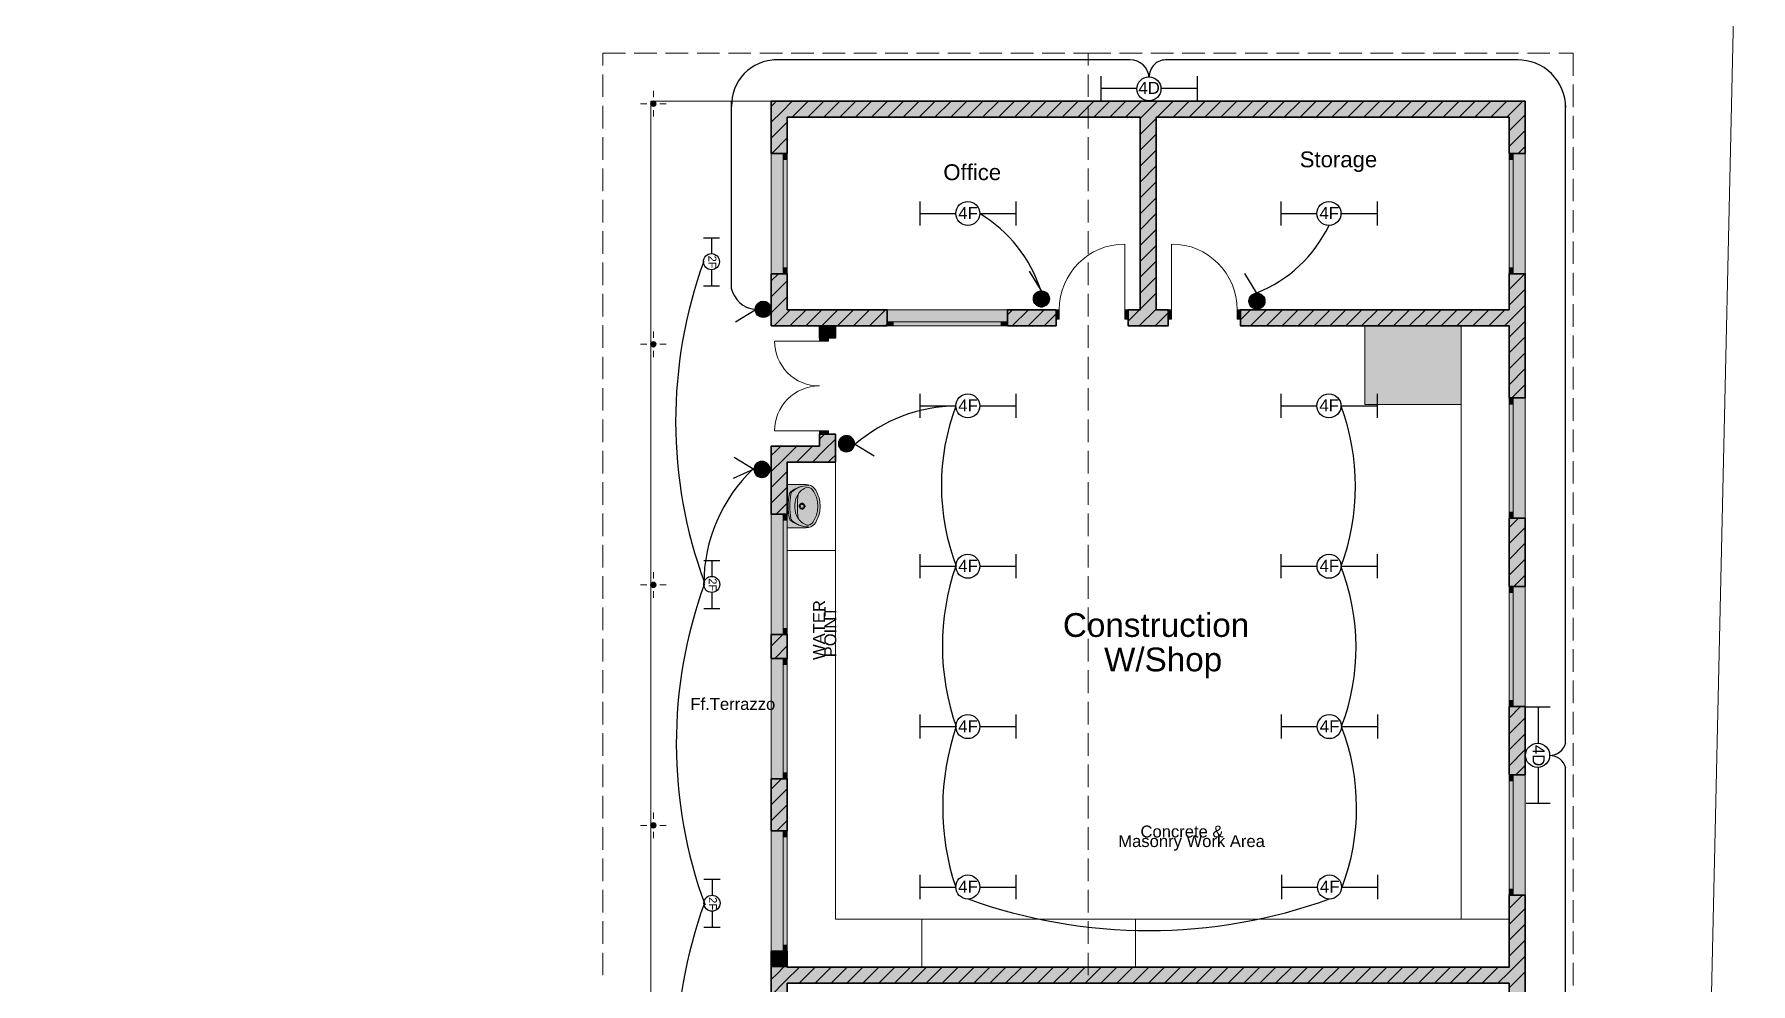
# Model space of a CAD drawing. Header units: millimetres. Extents: x -434067 to 834715, y -524312 to 693139.
# Drawn here: x 222497 to 243894, y 100326 to 112165 of the extents above; entities that cross this region are included whole.
import ezdxf

# ---------------------------------------------------------------- set-up
doc = ezdxf.new("R2010")
doc.units = ezdxf.units.MM
doc.layers.get('0').update_dxf_attribs({"color": 120})
for name, color, linetype in [('Labels', 7, 'Continuous'), ('lights', 1, 'Continuous'), ('PDF_2D Drafting - General', 7, 'Continuous')]:
    doc.layers.add(name, color=color, linetype=linetype)
for name, color, linetype, true_color in [('PDF_Interior$-$Furniture$', 7, 'Continuous', 0x6a6a6a), ('PDF_Shell - Roof', 7, 'Continuous', 0xbf8080), ('PDF_Structural - Bearing', 7, 'Continuous', 0xffffff)]:
    doc.layers.add(name, color=color, linetype=linetype, true_color=true_color)
doc.styles.add('PDF Arial-BoldMT', font='arial.ttf')
doc.styles.add('PDF ArialMT', font='arial.ttf')
doc.styles.get("Standard").update_dxf_attribs({"font": 'arial.ttf'})

# ---------------------------------------------------------------- blocks, each defined once
blk = doc.blocks.new('4feet')
at = {"layer": 'lights'}
for p, q in [((-599, 151), (-599, -149)), ((-599, 1), (-149, 1)), ((151, 1), (601, 1)), ((601, 151), (601, -149))]:
    blk.add_line(p, q, dxfattribs=at)
blk.add_circle((1, 1), 150, dxfattribs=at)
at = {"layer": 'lights', "insert": (-118, 81), "char_height": 150, "attachment_point": 1}
blk.add_mtext_dynamic_manual_height_columns('4F', width=300, gutter_width=12.5, heights=[0], dxfattribs=at)
blk = doc.blocks.new('2feet')
at = {"layer": 'lights'}
for p, q in [((-295, 102), (-295, -98)), ((-295, 2), (-100, 2)), ((100, 2), (305, 2)), ((305, 102), (305, -98))]:
    blk.add_line(p, q, dxfattribs=at)
blk.add_circle((0, 2), 100, dxfattribs=at)
at = {"layer": 'lights', "insert": (-76, 63), "char_height": 100, "attachment_point": 1}
blk.add_mtext_dynamic_manual_height_columns('2F', width=100, gutter_width=12.5, heights=[0], dxfattribs=at)
blk = doc.blocks.new('4security')
at = {"layer": 'lights'}
for p, q in [((-601, 157), (-601, -143)), ((-601, 7), (-150, 7)), ((150, 7), (600, 7)), ((600, 157), (600, -143))]:
    blk.add_line(p, q, dxfattribs=at)
blk.add_circle((0, 0), 150, dxfattribs=at)
at = {"layer": 'lights', "insert": (-131, 87), "char_height": 150, "attachment_point": 1}
blk.add_mtext_dynamic_manual_height_columns('4D', width=150, gutter_width=12.5, heights=[0], dxfattribs=at)
blk = doc.blocks.new('4sec')
at = {"layer": 'lights'}
blk.add_blockref('4security', (8, -3), dxfattribs=at)
blk = doc.blocks.new('1G1W')
h = blk.add_hatch()
h.set_pattern_fill('ANGLE', color=256)
h.set_pattern_definition([(0, (-2135.7975, -2014.7485), (0, 6.985), [5.08, -1.905]), (90, (-2135.7975, -2014.7485), (-6.985, 4e-16), [5.08, -1.905])])
h.paths.add_polyline_path([(100, 0, 1), (-100, 0, 1)])
blk.add_line((-154, 344), (-4, 100))
blk.add_circle((0, 0), 100)
blk = doc.blocks.new('IG2W')
h = blk.add_hatch()
h.set_pattern_fill('ANGLE', color=256)
h.set_pattern_definition([(0, (-684743.957, -701055.27), (0, 6.985), [5.08, -1.905]), (90, (-684743.957, -701055.27), (-6.985, 4e-16), [5.08, -1.905])])
h.paths.add_polyline_path([(-100, 0, 1), (100, 0, 1)])
for p, q in [((-154, 344), (-4, 100)), ((-4, 100), (114, 359))]:
    blk.add_line(p, q)
blk.add_circle((0, 0), 100)

msp = doc.modelspace()

# ---------------------------------------------------------------- hatches: boundary and pattern name
at = {"layer": 'PDF_Interior$-$Furniture$', "true_color": 0xffffff, "transparency": 33554559}
msp.add_hatch(color=7, dxfattribs=at).paths.add_polyline_path([(232112, 106550), (231884, 106550), (231884, 106010), (232112, 106010), (232128, 106011), (232144, 106013), (232160, 106017), (232175, 106023), (232189, 106030), (232202, 106039), (232215, 106050), (232225, 106062), (232238, 106079), (232249, 106098), (232257, 106117), (232266, 106137), (232272, 106156), (232279, 106177), (232284, 106198), (232288, 106219), (232291, 106241), (232293, 106262), (232294, 106280), (232293, 106299), (232291, 106320), (232288, 106342), (232284, 106363), (232279, 106383), (232274, 106401), (232266, 106424), (232257, 106444), (232249, 106463), (232238, 106482), (232225, 106499), (232215, 106511), (232202, 106522), (232189, 106531), (232175, 106538), (232160, 106544), (232144, 106548), (232128, 106550), (232120, 106551)])
at = {"layer": 'PDF_Structural - Bearing', "true_color": 0xdad1ae, "transparency": 33554559}
for points in [[(230184, 111300), (230193, 111321), (230214, 111330), (230235, 111321), (230244, 111300), (230235, 111279), (230214, 111270), (230193, 111279)], [(230184, 108300), (230193, 108321), (230214, 108330), (230235, 108321), (230244, 108300), (230235, 108279), (230214, 108270), (230193, 108279)], [(230184, 105301), (230193, 105322), (230214, 105331), (230235, 105322), (230244, 105301), (230235, 105279), (230214, 105270), (230193, 105279)], [(230184, 102301), (230193, 102322), (230214, 102331), (230235, 102322), (230244, 102301), (230235, 102280), (230214, 102271), (230193, 102280)]]:
    msp.add_hatch(color=9, dxfattribs=at).paths.add_polyline_path(points)
at = {"layer": 'PDF_Structural - Bearing', "transparency": 33554559}
for color, points in [(7, [(231884, 111130), (231884, 110680), (231834, 110680), (231684, 110680), (231684, 111330)]), (7, [(241083, 111330), (241083, 110680), (240933, 110680), (240883, 110680), (240883, 111130)]), (256, [(231884, 109180), (231834, 109180), (231684, 109180), (231684, 110680), (231834, 110680), (231884, 110680)]), (256, [(240883, 109180), (240883, 110680), (240933, 110680), (241083, 110680), (241083, 109180), (240933, 109180)]), (7, [(231684, 108530), (231684, 109180), (231834, 109180), (231884, 109180), (231884, 108730)]), (7, [(240883, 107630), (240883, 109180), (240933, 109180), (241083, 109180), (241083, 107630), (240933, 107630)]), (7, [(231684, 108530), (231884, 108730), (233128, 108730), (233128, 108580), (233128, 108530)]), (256, [(233128, 108530), (233128, 108580), (233128, 108730), (234627, 108730), (234627, 108580), (234627, 108530)]), (7, [(234627, 108580), (234627, 108730), (235234, 108730), (235234, 108615), (235234, 108530), (234627, 108530)]), (7, [(236133, 108730), (236633, 108730), (236633, 108615), (236633, 108530), (236133, 108530), (236133, 108615)]), (7, [(237533, 108730), (240883, 108730), (240883, 108530), (237533, 108530), (237533, 108615)]), (7, [(232484, 108530), (232484, 108380), (232399, 108380), (232284, 108380), (232284, 108530)]), (256, [(240883, 106130), (240883, 107630), (240933, 107630), (241083, 107630), (241083, 106130), (240933, 106130)]), (7, [(231884, 106830), (231884, 106180), (231834, 106180), (231684, 106180), (231684, 107030)]), (7, [(232399, 107180), (232484, 107180), (232484, 106830), (232284, 107030), (232284, 107180)]), (256, [(231884, 104681), (231834, 104681), (231684, 104681), (231684, 106180), (231834, 106180), (231884, 106180)]), (7, [(240883, 105281), (240883, 106130), (240933, 106130), (241083, 106130), (241083, 105281), (240933, 105281)]), (256, [(240883, 103781), (240883, 105281), (240933, 105281), (241083, 105281), (241083, 103781), (240933, 103781)]), (7, [(231834, 104681), (231884, 104681), (231884, 104381), (231834, 104381), (231684, 104381), (231684, 104681)]), (256, [(231884, 102881), (231834, 102881), (231684, 102881), (231684, 104381), (231834, 104381), (231884, 104381)]), (7, [(240883, 102931), (240883, 103781), (240933, 103781), (241083, 103781), (241083, 102931), (240933, 102931)]), (256, [(240883, 101431), (240883, 102931), (240933, 102931), (241083, 102931), (241083, 101431), (240933, 101431)]), (7, [(231834, 102881), (231884, 102881), (231884, 102231), (231834, 102231), (231684, 102231), (231684, 102881)]), (256, [(231884, 100731), (231834, 100731), (231684, 100731), (231684, 102231), (231834, 102231), (231884, 102231)]), (7, [(240883, 99431), (240883, 101431), (240933, 101431), (241083, 101431), (241083, 99431), (240933, 99431)]), (7, [(231684, 100531), (231684, 100731), (231834, 100731), (231884, 100731), (231884, 100531)]), (7, [(231884, 100331), (231884, 97981), (231834, 97981), (231684, 97981), (231684, 100531)])]:
    msp.add_hatch(color=color, dxfattribs=at).paths.add_polyline_path(points)

# ---------------------------------------------------------------- linework, layer by layer
at = {"layer": 'lights'}
for p, q in [((236155, 111846), (231717, 111846)), ((240997, 111846), (236620, 111846)), ((231186, 111330), (231186, 109001)), ((241586, 103315), (241586, 111306)), ((241586, 95176), (241586, 103030))]:
    msp.add_line(p, q, dxfattribs=at)
for centre, radius, start, end in [((231751, 111285), 562, 90, 182.0233), ((236157, 111605), 241, 5.6212, 90.1401), ((236603, 111639), 207, 84.4393, 182.9166), ((240993, 111251), 595, 0.0062, 91.0067), ((233368, 108419), 1766, 17.9975, 58.787), ((237107, 110518), 1698, 291.8094, 334.2999), ((236328, 107343), 5836, 160.0635, 200.1664), ((231514, 109069), 335, 191.6874, 263.6188), ((234021, 105550), 1982, 90.9833, 130.6759), ((236643, 106536), 2838, 159.4958, 200.7104), ((236113, 106530), 2855, 339.5335, 20.4665), ((232814, 105315), 1971, 133.4603, 180), ((236855, 104537), 3038, 160.8716, 199.3147), ((236178, 104522), 2796, 339.3732, 21.0432), ((236336, 103321), 5836, 160.0635, 200.1664), ((236933, 102522), 3112, 160.984, 198.6072), ((236168, 102520), 2813, 339.4229, 20.9918), ((241386, 103384), 211, 270, 344.9004), ((241386, 102961), 211, 15.0996, 90), ((236336, 99342), 5836, 160.0635, 200.1664), ((236392, 107618), 6629, 250.1409, 289.8654)]:
    msp.add_arc(centre, radius, start, end, dxfattribs=at)
at = {"layer": 'PDF_2D Drafting - General', "color": 8, "lineweight": 15, "true_color": 0x7f7f7f}
for points in [[(142093, 41467), (142712, 123857), (243894, 121999), (242082, 41467)], [(231684, 111330), (230184, 111330), (230184, 78933), (228984, 78933), (228984, 76134)], [(240283, 101131), (240283, 108530)], [(232485, 106830), (232485, 101131), (240883, 101131)], [(232485, 105730), (231885, 105730)], [(233559, 101131), (233559, 100531)], [(236223, 100531), (236223, 101131)]]:
    msp.add_lwpolyline(points, dxfattribs=at)
at = {"layer": 'PDF_Interior$-$Furniture$', "color": 104, "lineweight": 20, "true_color": 0x029e21}
msp.add_lwpolyline([(240283, 107550), (239083, 107550), (239083, 108530), (240283, 108530)], close=True, dxfattribs=at)
at = {"layer": 'PDF_Interior$-$Furniture$', "lineweight": 20}
for points in [[(232112, 106550), (231884, 106550), (231884, 106010), (232112, 106010)], [(231884, 106195), (231884, 106365)], [(232022, 106281), (232051, 106281)], [(232067, 106297), (232067, 106326)], [(232067, 106235), (232067, 106264)], [(232084, 106281), (232113, 106281)]]:
    msp.add_lwpolyline(points, dxfattribs=at)
for points in [[(231895, 106275, 0.05598), (231912, 106126, 0.170019), (231927, 106101, 0.172966), (232144, 106024, -0.182436), (231942, 106101, -0.177971), (231927, 106128, -0.033286), (231916, 106280, -0.032504), (231927, 106432, -0.177312), (231942, 106460, -0.183139), (232142, 106537, 0.17315), (231927, 106460, 0.163784), (231911, 106435, 0.054738), (231895, 106286)], [(232126, 106517, 0.15699), (232013, 106424, 0.136829), (231978, 106300, 0.018208), (231979, 106280, 0.018208), (231978, 106261, 0.136828), (232013, 106137, 0.15699), (232126, 106044)], [(232021, 106432, 0.039067), (232010, 106280, 0.038244), (232021, 106129)], [(232118, 106010, 0.227503), (232225, 106062, 0.049742), (232249, 106098, 0.097126), (232293, 106262, 0.018673), (232294, 106280, 0.018671), (232293, 106299, 0.097124), (232249, 106463, 0.049721), (232225, 106499, 0.227505), (232118, 106551)], [(232132, 106043, 0.218102), (232193, 106071, 0.129576), (232255, 106206, 0.060415), (232264, 106280, 0.060418), (232255, 106355, 0.129569), (232193, 106489, 0.218079), (232132, 106517)]]:
    msp.add_lwpolyline(points, format="xyb", dxfattribs=at)
for centre, radius in [((232067, 106281), 34.8), ((232067, 106280), 25.1)]:
    msp.add_circle(centre, radius, dxfattribs=at)
for points in [[(232112, 106550), (232114, 106551), (232116, 106551), (232118, 106551)], [(232126, 106517), (232128, 106517), (232130, 106517), (232132, 106517)], [(232142, 106537), (232144, 106537), (232146, 106537), (232147, 106537)], [(232144, 106537), (232145, 106537), (232146, 106537), (232147, 106537)], [(231895, 106280), (231895, 106282), (231895, 106284), (231895, 106286)], [(231895, 106275), (231895, 106277), (231895, 106279), (231895, 106280)], [(232118, 106010), (232116, 106010), (232114, 106010), (232112, 106010)], [(232132, 106043), (232130, 106043), (232128, 106043), (232126, 106044)], [(232148, 106024), (232146, 106024), (232144, 106024), (232142, 106024)], [(232148, 106024), (232146, 106024), (232145, 106024), (232144, 106024)]]:
    msp.add_open_spline(points, degree=3, dxfattribs=at)
at = {"layer": 'PDF_Interior$-$Furniture$', "color": 7, "lineweight": 0, "true_color": 0xffffff, "transparency": 33554559}
msp.add_solid([(240283, 107550), (239083, 107550), (240283, 108530), (239083, 108530)], dxfattribs=at)
at = {"layer": 'PDF_Shell - Roof', "lineweight": 13}
for points in [[(229584, 111775), (229584, 111930), (229866, 111930)], [(229975, 111930), (230257, 111930)], [(230366, 111930), (230649, 111930)], [(230758, 111930), (231040, 111930)], [(231149, 111930), (231431, 111930)], [(231540, 111930), (231822, 111930)], [(231931, 111930), (232213, 111930)], [(232322, 111930), (232605, 111930)], [(232714, 111930), (232996, 111930)], [(233105, 111930), (233387, 111930)], [(233496, 111930), (233778, 111930)], [(233887, 111930), (234169, 111930)], [(234278, 111930), (234560, 111930)], [(234670, 111930), (234952, 111930)], [(235061, 111930), (235343, 111930)], [(235634, 111775), (235634, 111930), (235452, 111930)], [(235634, 111930), (235916, 111930)], [(236025, 111930), (236307, 111930)], [(236416, 111930), (236698, 111930)], [(236807, 111930), (237089, 111930)], [(237198, 111930), (237481, 111930)], [(237590, 111930), (237872, 111930)], [(237981, 111930), (238263, 111930)], [(238372, 111930), (238654, 111930)], [(238763, 111930), (239045, 111930)], [(239154, 111930), (239436, 111930)], [(239545, 111930), (239828, 111930)], [(239937, 111930), (240219, 111930)], [(240328, 111930), (240610, 111930)], [(240719, 111930), (241001, 111930)], [(241110, 111930), (241392, 111930)], [(241501, 111930), (241683, 111930), (241683, 111648)], [(229584, 111384), (229584, 111666)], [(235634, 111384), (235634, 111666)], [(241683, 111539), (241683, 111256)], [(229584, 110992), (229584, 111275)], [(235634, 110992), (235634, 111275)], [(241683, 111147), (241683, 110865)], [(229584, 110601), (229584, 110884)], [(235634, 110601), (235634, 110884)], [(241683, 110756), (241683, 110474)], [(229584, 110210), (229584, 110492)], [(235634, 110210), (235634, 110492)], [(241683, 110365), (241683, 110083)], [(229584, 109819), (229584, 110101)], [(235634, 109819), (235634, 110101)], [(241683, 109974), (241683, 109692)], [(229584, 109428), (229584, 109710)], [(235634, 109428), (235634, 109710)], [(241683, 109583), (241683, 109301)], [(229584, 109037), (229584, 109319)], [(235634, 109037), (235634, 109319)], [(241683, 109192), (241683, 108909)], [(229584, 108645), (229584, 108928)], [(235634, 108645), (235634, 108928)], [(241683, 108800), (241683, 108518)], [(229584, 108254), (229584, 108537)], [(235634, 108254), (235634, 108537)], [(241683, 108409), (241683, 108127)], [(229584, 107863), (229584, 108145)], [(235634, 107863), (235634, 108145)], [(241683, 108018), (241683, 107736)], [(229584, 107472), (229584, 107754)], [(235634, 107472), (235634, 107754)], [(241683, 107627), (241683, 107345)], [(229584, 107081), (229584, 107363)], [(235634, 107081), (235634, 107363)], [(241683, 107236), (241683, 106954)], [(229584, 106690), (229584, 106972)], [(235634, 106690), (235634, 106972)], [(241683, 106844), (241683, 106562)], [(229584, 106298), (229584, 106581)], [(235634, 106298), (235634, 106581)], [(241683, 106453), (241683, 106171)], [(229584, 105907), (229584, 106189)], [(235634, 105907), (235634, 106189)], [(241683, 106062), (241683, 105780)], [(229584, 105516), (229584, 105798)], [(235634, 105516), (235634, 105798)], [(241683, 105671), (241683, 105389)], [(229584, 105125), (229584, 105407)], [(235634, 105125), (235634, 105407)], [(241683, 105280), (241683, 104998)], [(229584, 104734), (229584, 105016)], [(235634, 104734), (235634, 105016)], [(241683, 104889), (241683, 104606)], [(229584, 104343), (229584, 104625)], [(235634, 104343), (235634, 104625)], [(241683, 104497), (241683, 104215)], [(229584, 103951), (229584, 104234)], [(235634, 103951), (235634, 104234)], [(241683, 104106), (241683, 103824)], [(229584, 103560), (229584, 103842)], [(235634, 103560), (235634, 103842)], [(241683, 103715), (241683, 103433)], [(229584, 103169), (229584, 103451)], [(235634, 103169), (235634, 103451)], [(241683, 103324), (241683, 103042)], [(229584, 102778), (229584, 103060)], [(235634, 102778), (235634, 103060)], [(241683, 102933), (241683, 102651)], [(229584, 102387), (229584, 102669)], [(235634, 102387), (235634, 102669)], [(241683, 102541), (241683, 102259)], [(229584, 101995), (229584, 102278)], [(235634, 101995), (235634, 102278)], [(241683, 102150), (241683, 101868)], [(229584, 101604), (229584, 101886)], [(235634, 101604), (235634, 101886)], [(241683, 101759), (241683, 101477)], [(229584, 101213), (229584, 101495)], [(235634, 101213), (235634, 101495)], [(241683, 101368), (241683, 101086)], [(229584, 100822), (229584, 101104)], [(235634, 100822), (235634, 101104)], [(241683, 100977), (241683, 100695)], [(229584, 100431), (229584, 100713)], [(235634, 100431), (235634, 100713)], [(241683, 100586), (241683, 100303)]]:
    msp.add_lwpolyline(points, dxfattribs=at)
at = {"layer": 'PDF_Structural - Bearing', "color": 1, "lineweight": 0}
for points in [[(230134, 111300), (230054, 111300)], [(230214, 111380), (230214, 111460)], [(230214, 111300), (230214, 111300)], [(230294, 111300), (230374, 111300)], [(230214, 111220), (230214, 111140)], [(230134, 108300), (230054, 108300)], [(230214, 108380), (230214, 108460)], [(230214, 108300), (230214, 108300)], [(230294, 108300), (230374, 108300)], [(230214, 108220), (230214, 108140)], [(230134, 105301), (230054, 105301)], [(230214, 105381), (230214, 105460)], [(230214, 105301), (230214, 105301)], [(230294, 105301), (230374, 105301)], [(230214, 105220), (230214, 105140)], [(230134, 102301), (230054, 102301)], [(230214, 102381), (230214, 102461)], [(230214, 102301), (230214, 102301)], [(230294, 102301), (230374, 102301)], [(230214, 102221), (230214, 102141)]]:
    msp.add_lwpolyline(points, dxfattribs=at)
at = {"layer": 'PDF_Structural - Bearing', "color": 14, "lineweight": 35, "true_color": 0xa80f02}
for points in [[(230214, 111330, 0.412295), (230184, 111300, 0.414257), (230214, 111270, 0.414308), (230244, 111300, 0.412347)], [(230214, 108330, 0.412288), (230184, 108300, 0.41425), (230214, 108270, 0.414302), (230244, 108300, 0.41234)], [(230214, 105331, 0.412288), (230184, 105301, 0.412271), (230214, 105270, 0.412323), (230244, 105301, 0.41234)], [(230214, 102331, 0.412287), (230184, 102301, 0.412286), (230214, 102271, 0.412338), (230244, 102301, 0.412339)]]:
    msp.add_lwpolyline(points, format="xyb", close=True, dxfattribs=at)
at = {"layer": 'PDF_Structural - Bearing', "lineweight": 0}
for points in [[(231945, 111330), (231815, 111199), (231684, 111069)], [(231747, 111330), (231716, 111298), (231684, 111267)], [(232143, 111330), (231943, 111130)], [(232341, 111330), (232141, 111130)], [(232539, 111330), (232339, 111130)], [(232737, 111330), (232537, 111130)], [(232935, 111330), (232735, 111130)], [(233133, 111330), (232933, 111130)], [(233331, 111330), (233131, 111130)], [(233529, 111330), (233329, 111130)], [(233727, 111330), (233527, 111130)], [(233925, 111330), (233725, 111130)], [(234123, 111330), (233923, 111130)], [(234321, 111330), (234121, 111130)], [(234519, 111330), (234319, 111130)], [(234717, 111330), (234517, 111130)], [(234915, 111330), (234715, 111130)], [(235113, 111330), (234913, 111130)], [(235311, 111330), (235111, 111130)], [(235509, 111330), (235309, 111130)], [(235707, 111330), (235507, 111130)], [(235905, 111330), (235705, 111130)], [(236103, 111330), (235903, 111130)], [(236301, 111330), (236101, 111130)], [(236499, 111330), (236298, 111130), (236283, 111115)], [(236696, 111330), (236496, 111130)], [(236894, 111330), (236694, 111130)], [(237092, 111330), (236893, 111130)], [(237290, 111330), (237090, 111130)], [(237488, 111330), (237288, 111130)], [(237686, 111330), (237486, 111130)], [(237884, 111330), (237684, 111130)], [(238082, 111330), (237882, 111130)], [(238280, 111330), (238080, 111130)], [(238478, 111330), (238278, 111130)], [(238676, 111330), (238476, 111130)], [(238874, 111330), (238674, 111130)], [(239072, 111330), (238872, 111130)], [(239270, 111330), (239070, 111130)], [(239468, 111330), (239268, 111130)], [(239666, 111330), (239466, 111130)], [(239864, 111330), (239664, 111130)], [(240062, 111330), (239862, 111130)], [(240260, 111330), (240060, 111130)], [(240458, 111330), (240258, 111130)], [(240656, 111330), (240456, 111130)], [(240854, 111330), (240654, 111130)], [(241052, 111330), (240852, 111130)], [(231884, 111070), (231684, 110871)], [(236283, 110917), (236483, 111117)], [(241083, 111163), (240883, 110963)], [(231884, 110873), (231691, 110680)], [(236283, 110719), (236483, 110919)], [(241083, 110965), (240883, 110765)], [(236283, 110521), (236483, 110721)], [(241083, 110767), (240996, 110680)], [(236283, 110323), (236483, 110523)], [(236283, 110125), (236483, 110325)], [(236283, 109927), (236483, 110127)], [(236283, 109729), (236483, 109929)], [(236283, 109531), (236483, 109731)], [(236283, 109333), (236483, 109533)], [(231775, 109180), (231684, 109089)], [(236283, 109135), (236483, 109335)], [(236283, 108937), (236483, 109137)], [(241080, 109180), (240883, 108984)], [(231884, 109091), (231684, 108891)], [(236283, 108739), (236483, 108939)], [(241083, 108986), (240883, 108786)], [(231884, 108893), (231684, 108693)], [(231919, 108730), (231719, 108530)], [(232117, 108730), (231917, 108530)], [(232315, 108730), (232115, 108530)], [(232513, 108730), (232313, 108530)], [(232711, 108730), (232511, 108530)], [(232909, 108730), (232709, 108530)], [(233107, 108730), (232907, 108530)], [(234691, 108730), (234627, 108667)], [(234889, 108730), (234689, 108530)], [(235087, 108730), (234887, 108530)], [(236274, 108730), (236133, 108589)], [(236483, 108741), (236472, 108730), (236272, 108530)], [(237660, 108730), (237533, 108603)], [(237858, 108730), (237658, 108530)], [(238056, 108730), (237856, 108530)], [(238254, 108730), (238054, 108530)], [(238452, 108730), (238252, 108530)], [(238650, 108730), (238450, 108530)], [(238848, 108730), (238648, 108530)], [(239046, 108730), (238846, 108530)], [(239244, 108730), (239044, 108530)], [(239442, 108730), (239242, 108530)], [(239640, 108730), (239440, 108530)], [(239838, 108730), (239638, 108530)], [(240036, 108730), (239836, 108530)], [(240234, 108730), (240034, 108530)], [(240432, 108730), (240232, 108530)], [(240630, 108730), (240430, 108530)], [(240828, 108730), (240628, 108530)], [(241083, 108788), (240883, 108588), (240826, 108530)], [(232313, 108530), (232284, 108501)], [(232484, 108503), (232361, 108380)], [(233128, 108553), (233105, 108530)], [(235234, 108679), (235085, 108530)], [(236633, 108693), (236470, 108530)], [(241083, 108590), (240883, 108390)], [(241083, 108392), (240883, 108192)], [(241083, 108194), (240883, 107994)], [(241083, 107996), (240883, 107796)], [(241083, 107798), (240916, 107630)], [(232001, 107030), (231843, 106872), (231684, 106713)], [(231803, 107030), (231743, 106971), (231684, 106911)], [(232199, 107030), (231999, 106830)], [(232349, 107180), (232284, 107115)], [(232484, 107117), (232340, 106974)], [(232340, 106974), (232197, 106830)], [(232439, 106875), (232395, 106830)], [(232484, 106919), (232439, 106875)], [(231884, 106715), (231684, 106515)], [(231884, 106517), (231684, 106317)], [(231884, 106319), (231745, 106180)], [(241000, 106130), (240883, 106014)], [(241083, 106016), (240883, 105816)], [(241083, 105818), (240883, 105618)], [(241083, 105620), (240883, 105420)], [(241083, 105422), (240942, 105281)], [(231829, 104681), (231684, 104536)], [(231884, 104538), (231727, 104381)], [(241025, 103781), (240883, 103638)], [(241083, 103640), (240883, 103440)], [(241083, 103443), (240883, 103243)], [(241083, 103245), (240883, 103045)], [(241083, 103047), (240967, 102931)], [(231811, 102881), (231684, 102754)], [(231884, 102756), (231684, 102556)], [(231884, 102558), (231684, 102358)], [(231884, 102360), (231755, 102231)], [(241051, 101431), (240883, 101263)], [(241083, 101265), (240883, 101065)], [(241083, 101067), (240883, 100867)], [(241083, 100869), (240883, 100669)], [(231839, 100731), (231684, 100576)], [(231884, 100578), (231837, 100531), (231760, 100455), (231684, 100378)], [(241083, 100671), (240883, 100471), (240743, 100331)], [(232035, 100531), (231859, 100356), (231684, 100180)], [(232233, 100531), (232033, 100331)], [(232431, 100531), (232231, 100331)], [(232629, 100531), (232429, 100331)], [(232826, 100531), (232626, 100331)], [(233024, 100531), (232825, 100331)], [(233223, 100531), (233023, 100331)], [(233421, 100531), (233221, 100331)], [(233618, 100531), (233418, 100331)], [(233816, 100531), (233616, 100331)], [(234014, 100531), (233814, 100331)], [(234212, 100531), (234012, 100331)], [(234410, 100531), (234210, 100331)], [(234608, 100531), (234408, 100331)], [(234806, 100531), (234606, 100331)], [(235004, 100531), (234804, 100331)], [(235202, 100531), (235002, 100331)], [(235400, 100531), (235200, 100331)], [(235598, 100531), (235398, 100331)], [(235796, 100531), (235596, 100331)], [(235994, 100531), (235794, 100331)], [(236192, 100531), (235992, 100331)], [(236390, 100531), (236190, 100331)], [(236588, 100531), (236388, 100331)], [(236786, 100531), (236586, 100331)], [(236984, 100531), (236784, 100331)], [(237182, 100531), (236982, 100331)], [(237380, 100531), (237180, 100331)], [(237578, 100531), (237378, 100331)], [(237776, 100531), (237576, 100331)], [(237974, 100531), (237774, 100331)], [(238172, 100531), (237972, 100331)], [(238370, 100531), (238170, 100331)], [(238568, 100531), (238368, 100331)], [(238766, 100531), (238566, 100331)], [(238964, 100531), (238764, 100331)], [(239162, 100531), (238962, 100331)], [(239359, 100531), (239159, 100331)], [(239557, 100531), (239357, 100331)], [(239755, 100531), (239555, 100331)], [(239953, 100531), (239753, 100331)], [(240151, 100531), (239951, 100331)], [(240349, 100531), (240149, 100331)], [(240547, 100531), (240347, 100331)], [(240745, 100531), (240545, 100331)], [(241083, 100473), (240883, 100273)]]:
    msp.add_lwpolyline(points, dxfattribs=at)
at = {"layer": 'PDF_Structural - Bearing', "color": 7, "lineweight": 35}
for points in [[(231884, 110680), (231834, 110680), (231684, 110680), (231684, 111330), (241083, 111330), (241083, 110680), (240933, 110680), (240883, 110680), (240883, 111130), (236483, 111130), (236483, 108730), (236633, 108730), (236633, 108615), (236633, 108530), (236596, 108530), (236633, 108530)], [(236133, 108730), (236133, 108615), (236133, 108730), (236171, 108730), (236133, 108730), (236283, 108730), (236283, 111130), (231884, 111130), (231884, 110680), (231834, 110680)], [(240883, 110680), (240933, 110680)], [(231884, 109180), (231834, 109180)], [(237533, 108730), (237533, 108615), (237533, 108530), (237533, 108615), (237533, 108730), (237570, 108730), (237533, 108730), (240883, 108730), (240883, 109180), (240933, 109180), (241083, 109180), (241083, 107630), (240933, 107630), (240883, 107630), (240883, 108530), (237533, 108530), (237570, 108530), (237533, 108530)], [(240883, 109180), (240933, 109180)], [(235234, 108730), (235234, 108615), (235234, 108730), (235197, 108730), (235234, 108730), (234627, 108730), (234627, 108580), (234627, 108530), (235234, 108530), (235234, 108615), (235234, 108530), (235197, 108530), (235234, 108530)], [(236133, 108530), (236133, 108615), (236133, 108530), (236171, 108530), (236133, 108530), (236633, 108530), (236633, 108615), (236633, 108730), (236596, 108730), (236633, 108730)], [(232484, 108380), (232399, 108380), (232484, 108380), (232484, 108417), (232484, 108380), (232484, 108530), (232284, 108530), (232284, 108380), (232399, 108380), (232284, 108380), (232284, 108417), (232284, 108380)], [(233128, 108530), (233128, 108580)], [(234627, 108530), (234627, 108580)], [(240883, 107630), (240933, 107630)], [(232284, 107180), (232284, 107143), (232284, 107180), (232284, 107030), (231684, 107030), (231684, 106180), (231834, 106180), (231884, 106180)], [(231834, 106180), (231884, 106180), (231884, 106830), (232484, 106830), (232484, 107180), (232484, 107143), (232484, 107180), (232399, 107180), (232284, 107180), (232399, 107180), (232484, 107180)], [(240883, 106130), (240933, 106130)], [(240883, 105281), (240933, 105281)], [(231884, 104681), (231834, 104681)], [(231884, 104381), (231834, 104381)], [(240883, 103781), (240933, 103781)], [(240883, 102931), (240933, 102931)], [(231884, 102881), (231834, 102881)], [(231884, 102231), (231834, 102231)], [(231834, 100731), (231884, 100731), (231884, 100531), (240883, 100531), (240883, 101431), (240933, 101431), (241083, 101431), (241083, 99431), (240933, 99431), (240883, 99431), (240883, 100331), (231884, 100331), (231884, 97981), (231834, 97981)], [(240883, 101431), (240933, 101431)], [(231884, 97981), (231834, 97981), (231684, 97981), (231684, 100531), (231684, 100731), (231834, 100731), (231884, 100731)]]:
    msp.add_lwpolyline(points, dxfattribs=at)
at = {"layer": 'PDF_Structural - Bearing', "color": 30, "lineweight": 18, "true_color": 0xff6600}
for points in [[(231684, 110680), (231684, 109180)], [(231884, 110680), (231884, 109180)], [(240883, 110680), (240883, 109180)], [(241083, 110680), (241083, 109180)], [(231834, 109255), (231834, 110605)], [(231884, 110605), (231884, 109255)], [(240883, 110605), (240883, 109255)], [(240933, 109255), (240933, 110605)], [(234627, 108730), (233128, 108730)], [(234627, 108530), (233128, 108530)], [(233203, 108580), (234552, 108580)], [(234552, 108530), (233203, 108530)], [(240883, 107630), (240883, 106130)], [(241083, 107630), (241083, 106130)], [(240883, 107555), (240883, 106205)], [(240933, 106205), (240933, 107555)], [(231684, 106180), (231684, 104681)], [(231884, 106180), (231884, 104681)], [(231834, 104756), (231834, 106105)], [(231884, 106105), (231884, 104756)], [(240883, 105281), (240883, 103781)], [(241083, 105281), (241083, 103781)], [(240883, 105206), (240883, 103856)], [(240933, 103856), (240933, 105206)], [(231684, 104381), (231684, 102881)], [(231834, 102956), (231834, 104306)], [(231884, 104381), (231884, 102881)], [(231884, 104306), (231884, 102956)], [(240883, 102931), (240883, 101431)], [(241083, 102931), (241083, 101431)], [(240883, 102856), (240883, 101506)], [(240933, 101506), (240933, 102856)], [(231684, 102231), (231684, 100731)], [(231834, 100806), (231834, 102156)], [(231884, 102231), (231884, 100731)], [(231884, 102156), (231884, 100806)]]:
    msp.add_lwpolyline(points, dxfattribs=at)
at = {"layer": 'PDF_Structural - Bearing', "color": 30, "lineweight": 20, "true_color": 0xff6600}
for points in [[(231884, 110680), (231884, 110605), (231834, 110605), (231834, 110680)], [(240883, 110680), (240883, 110605), (240933, 110605), (240933, 110680)], [(231834, 109180), (231834, 109255), (231884, 109255), (231884, 109180)], [(240933, 109180), (240933, 109255), (240883, 109255), (240883, 109180)], [(233128, 108580), (233203, 108580), (233203, 108530), (233128, 108530)], [(234627, 108530), (234552, 108530), (234552, 108580), (234627, 108580)], [(240883, 107630), (240883, 107555), (240933, 107555), (240933, 107630)], [(231884, 106180), (231884, 106105), (231834, 106105), (231834, 106180)], [(240933, 106130), (240933, 106205), (240883, 106205), (240883, 106130)], [(240883, 105281), (240883, 105206), (240933, 105206), (240933, 105281)], [(231834, 104681), (231834, 104756), (231884, 104756), (231884, 104681)], [(231884, 104381), (231884, 104306), (231834, 104306), (231834, 104381)], [(240933, 103781), (240933, 103856), (240883, 103856), (240883, 103781)], [(231834, 102881), (231834, 102956), (231884, 102956), (231884, 102881)], [(240883, 102931), (240883, 102856), (240933, 102856), (240933, 102931)], [(231884, 102231), (231884, 102156), (231834, 102156), (231834, 102231)], [(240933, 101431), (240933, 101506), (240883, 101506), (240883, 101431)], [(231834, 100731), (231834, 100806), (231884, 100806), (231884, 100731)]]:
    msp.add_lwpolyline(points, dxfattribs=at)
at = {"layer": 'PDF_Structural - Bearing', "color": 30, "lineweight": 18, "true_color": 0xff6600}
for points in [[(236093, 108730), (236093, 109550, 0.414192), (235274, 108730)], [(236673, 108730), (236673, 109550, -0.414192), (237493, 108730)], [(232284, 108340), (231724, 108340, 0.41428), (232284, 107780, 0.41428), (231724, 107220), (232284, 107220)]]:
    msp.add_lwpolyline(points, format="xyb", dxfattribs=at)
at = {"layer": 'PDF_Structural - Bearing', "color": 7, "lineweight": 35}
for points in [[(231684, 109180), (231684, 108530), (233128, 108530), (233128, 108580), (233128, 108730), (231884, 108730), (231884, 109180), (231834, 109180)], [(241083, 105281), (240933, 105281), (240883, 105281), (240883, 106130), (240933, 106130), (241083, 106130)], [(231684, 104381), (231834, 104381), (231884, 104381), (231884, 104681), (231834, 104681), (231684, 104681)], [(241083, 103781), (240933, 103781), (240883, 103781), (240883, 102931), (240933, 102931), (241083, 102931)], [(231684, 102231), (231834, 102231), (231884, 102231), (231884, 102881), (231834, 102881), (231684, 102881)]]:
    msp.add_lwpolyline(points, close=True, dxfattribs=at)
at = {"layer": 'PDF_Structural - Bearing', "color": 30, "lineweight": 20, "true_color": 0xff6600}
for points in [[(235234, 108615), (235274, 108615), (235274, 108730), (235234, 108730)], [(236133, 108730), (236093, 108730), (236093, 108615), (236133, 108615)], [(236633, 108730), (236673, 108730), (236673, 108615), (236633, 108615)], [(237533, 108615), (237493, 108615), (237493, 108730), (237533, 108730)], [(232284, 108380), (232284, 108340), (232399, 108340), (232399, 108380)], [(232399, 107180), (232399, 107220), (232284, 107220), (232284, 107180)]]:
    msp.add_lwpolyline(points, close=True, dxfattribs=at)
at = {"layer": 'PDF_Structural - Bearing', "color": 7, "lineweight": 0, "transparency": 33554559}
for points in [[(231884, 111130), (231684, 111330), (240883, 111130), (241083, 111330)], [(236283, 111130), (236483, 111130), (236283, 108730), (236483, 108730)], [(231884, 106830), (231684, 107030), (232484, 106830), (232284, 107030)], [(231884, 100331), (231684, 100531), (240883, 100331), (240883, 100531)]]:
    msp.add_solid(points, dxfattribs=at)
at = {"layer": 'PDF_Structural - Bearing', "lineweight": 0, "transparency": 33554559}
for points in [[(231884, 110680), (231834, 110680), (231884, 110605), (231834, 110605)], [(240883, 110680), (240883, 110605), (240933, 110680), (240933, 110605)], [(231884, 110605), (231834, 110605), (231884, 109255), (231834, 109255)], [(240883, 110605), (240883, 109255), (240933, 110605), (240933, 109255)], [(231834, 109180), (231884, 109180), (231834, 109255), (231884, 109255)], [(240933, 109180), (240933, 109255), (240883, 109180), (240883, 109255)], [(235234, 108615), (235274, 108615), (235234, 108730), (235274, 108730)], [(236133, 108730), (236093, 108730), (236133, 108615), (236093, 108615)], [(236633, 108730), (236633, 108615), (236673, 108730), (236673, 108615)], [(237533, 108615), (237533, 108730), (237493, 108615), (237493, 108730)], [(233128, 108580), (233128, 108530), (233203, 108580), (233203, 108530)], [(234552, 108530), (234552, 108580), (233203, 108530), (233203, 108580)], [(234627, 108530), (234627, 108580), (234552, 108530), (234552, 108580)], [(232284, 108380), (232284, 108340), (232399, 108380), (232399, 108340)], [(240883, 107630), (240883, 107555), (240933, 107630), (240933, 107555)], [(240883, 107555), (240883, 106205), (240933, 107555), (240933, 106205)], [(232399, 107180), (232399, 107220), (232284, 107180), (232284, 107220)], [(231884, 106180), (231834, 106180), (231884, 106105), (231834, 106105)], [(240933, 106130), (240933, 106205), (240883, 106130), (240883, 106205)], [(231884, 106105), (231834, 106105), (231884, 104756), (231834, 104756)], [(240883, 105281), (240883, 105206), (240933, 105281), (240933, 105206)], [(240883, 105206), (240883, 103856), (240933, 105206), (240933, 103856)], [(231834, 104681), (231884, 104681), (231834, 104756), (231884, 104756)], [(231884, 104381), (231834, 104381), (231884, 104306), (231834, 104306)], [(231884, 104306), (231834, 104306), (231884, 102956), (231834, 102956)], [(240933, 103781), (240933, 103856), (240883, 103781), (240883, 103856)], [(231834, 102881), (231884, 102881), (231834, 102956), (231884, 102956)], [(240883, 102931), (240883, 102856), (240933, 102931), (240933, 102856)], [(240883, 102856), (240883, 101506), (240933, 102856), (240933, 101506)], [(231884, 102231), (231834, 102231), (231884, 102156), (231834, 102156)], [(231884, 102156), (231834, 102156), (231884, 100806), (231834, 100806)], [(240933, 101431), (240933, 101506), (240883, 101431), (240883, 101506)], [(231834, 100731), (231884, 100731), (231834, 100806), (231884, 100806)]]:
    msp.add_solid(points, dxfattribs=at)

# ---------------------------------------------------------------- block references
at = {"xscale": -1, "rotation": 90}
msp.add_blockref('IG2W', (231567, 106739), dxfattribs=at)
at = {"layer": 'lights'}
for name, p in [('4sec', (236384, 111488)), ('4feet', (234133, 109930)), ('4feet', (238635, 109930)), ('1G1W', (235051, 108866)), ('1G1W', (237739, 108838)), ('4feet', (234133, 107531)), ('4feet', (238635, 107531)), ('4feet', (234133, 105531)), ('4feet', (238637, 105531)), ('4feet', (234133, 103531)), ('4feet', (238640, 103531)), ('4feet', (234133, 101531)), ('4feet', (238642, 101531))]:
    msp.add_blockref(name, p, dxfattribs=at)
for name, p, rotation in [('2feet', (230936, 109330), 270), ('1G1W', (231584, 108735), 90.00000000000001), ('2feet', (230940, 105306), 270), ('4sec', (241241, 103182), 270), ('2feet', (230943, 101330), 270)]:
    msp.add_blockref(name, p, dxfattribs=dict(at, rotation=rotation))
at = {"layer": 'lights', "xscale": -1, "rotation": 270}
msp.add_blockref('1G1W', (232622, 107060), dxfattribs=at)

# ---------------------------------------------------------------- texts
at = {"layer": 'Labels', "color": 7, "attachment_point": 4}
for s, insert, char_height, style in [('Office', (233829, 110444), 197.5, 'PDF ArialMT'), ('Construction', (235320, 104797), 296.2, 'PDF Arial-BoldMT'), ('W/Shop', (235833, 104325), 296.2, 'PDF Arial-BoldMT'), ('Ff.Terrazzo', (230676, 103813), 148.1, 'PDF ArialMT'), ('Masonry Work Area', (236010, 102082), 148.1, 'PDF ArialMT')]:
    msp.add_mtext(s, dxfattribs=dict(at, insert=insert, char_height=char_height, style=style))
at = {"layer": 'Labels', "color": 7, "insert": (232421, 104396), "char_height": 148.1, "attachment_point": 4, "rotation": 90, "style": 'PDF ArialMT'}
msp.add_mtext('POINT', dxfattribs=at)
at = {"layer": 'lights', "color": 7, "attachment_point": 4, "style": 'PDF ArialMT'}
for s, insert, char_height in [('Storage', (238272, 110576), 197.5), ('Concrete &', (236287, 102223), 148.1)]:
    msp.add_mtext(s, dxfattribs=dict(at, insert=insert, char_height=char_height))
at = {"layer": 'lights', "color": 7, "insert": (232279, 104363), "char_height": 148.1, "attachment_point": 4, "rotation": 90, "style": 'PDF ArialMT'}
msp.add_mtext('WATER', dxfattribs=at)

doc.saveas('drawing.dxf')
